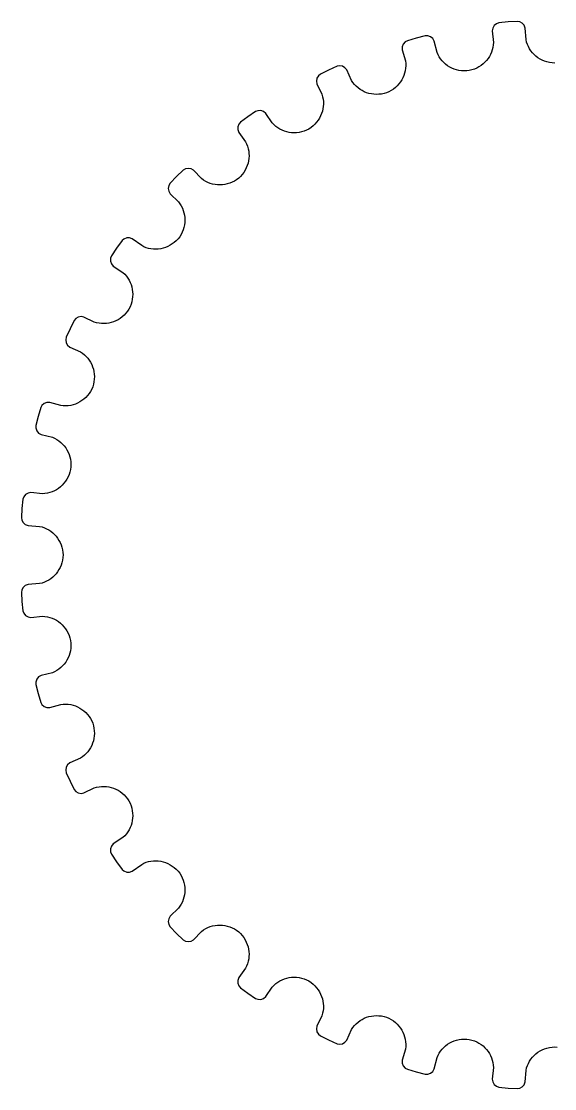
# Model space of a CAD drawing. Header units: metres. Extents: x -28 to 28, y -28 to 28.
# Drawn here: x -28 to 0, y -28 to 28 of the extents above; entities that cross this region are included whole.
import ezdxf

# ---------------------------------------------------------------- set-up
doc = ezdxf.new("R2010")
doc.units = ezdxf.units.M

msp = doc.modelspace()

# ---------------------------------------------------------------- linework, layer by layer
for p, q in [((-1.96375, 28.0012), (-2.44701, 27.9695)), ((-1.83325, 27.979), (-1.96375, 28.0012)), ((-3.25105, 27.6478), (-3.28023, 27.4983)), ((-3.28023, 27.4983), (-3.21646, 26.8948)), ((-3.17223, 27.7761), (-3.25105, 27.6478)), ((-3.05309, 27.8723), (-3.17223, 27.7761)), ((-2.92844, 27.9168), (-3.05309, 27.8723)), ((-2.44701, 27.9695), (-2.92844, 27.9168)), ((-1.69922, 27.9049), (-1.83325, 27.979)), ((-1.59932, 27.7923), (-1.69922, 27.9049)), ((-1.54462, 27.6501), (-1.59932, 27.7923)), ((-1.50264, 27.0448), (-1.54462, 27.6501)), ((-7.84668, 26.9187), (-7.9473, 26.8032)), ((-7.73164, 26.9842), (-7.84668, 26.9187)), ((-7.26669, 27.1197), (-7.73164, 26.9842)), ((-6.79628, 27.2348), (-7.26669, 27.1197)), ((-6.66393, 27.2356), (-6.79628, 27.2348)), ((-6.51904, 27.1859), (-6.66393, 27.2356)), ((-6.40111, 27.0924), (-6.51904, 27.1859)), ((-6.32256, 26.9619), (-6.40111, 27.0924)), ((-6.17609, 26.373), (-6.32256, 26.9619)), ((-3.21646, 26.8948), (-3.22377, 26.7629)), ((-1.4726, 26.9161), (-1.50264, 27.0448)), ((-1.43144, 26.7921), (-1.4726, 26.9161)), ((-8.00266, 26.6632), (-8.00543, 26.5109)), ((-8.00543, 26.5109), (-7.83783, 25.9277)), ((-7.9473, 26.8032), (-8.00266, 26.6632)), ((-6.12415, 26.2514), (-6.17609, 26.373)), ((-3.31429, 26.3856), (-3.36577, 26.2678)), ((-3.27315, 26.5078), (-3.31429, 26.3856)), ((-3.24281, 26.6337), (-3.27315, 26.5078)), ((-3.22377, 26.7629), (-3.24281, 26.6337)), ((-1.37975, 26.6733), (-1.43144, 26.7921)), ((-1.31807, 26.5601), (-1.37975, 26.6733)), ((-1.24693, 26.453), (-1.31807, 26.5601)), ((-1.16693, 26.3524), (-1.24693, 26.453)), ((-1.07857, 26.2589), (-1.16693, 26.3524)), ((-7.83783, 25.9277), (-7.82213, 25.7965)), ((-7.82213, 25.7965), (-7.81845, 25.666)), ((-6.0621, 26.1365), (-6.12415, 26.2514)), ((-5.99055, 26.0285), (-6.0621, 26.1365)), ((-5.91016, 25.9277), (-5.99055, 26.0285)), ((-5.8215, 25.8346), (-5.91016, 25.9277)), ((-5.72525, 25.7495), (-5.8215, 25.8346)), ((-3.76198, 25.7632), (-3.86572, 25.6829)), ((-3.66579, 25.8511), (-3.76198, 25.7632)), ((-3.57759, 25.946), (-3.66579, 25.8511)), ((-3.49789, 26.0475), (-3.57759, 25.946)), ((-3.42712, 26.1549), (-3.49789, 26.0475)), ((-3.36577, 26.2678), (-3.42712, 26.1549)), ((-0.98244, 26.1728), (-1.07857, 26.2589)), ((-0.87909, 26.0946), (-0.98244, 26.1728)), ((-0.76906, 26.0248), (-0.87909, 26.0946)), ((-0.65291, 25.9638), (-0.76906, 26.0248)), ((-0.53119, 25.9121), (-0.65291, 25.9638)), ((-0.40448, 25.8701), (-0.53119, 25.9121)), ((-0.2733, 25.8384), (-0.40448, 25.8701)), ((-0.13823, 25.8172), (-0.2733, 25.8384)), ((0.00017, 25.8072), (-0.13823, 25.8172)), ((-12.2999, 25.2316), (-12.4019, 25.1472)), ((-11.8656, 25.4458), (-12.2999, 25.2316)), ((-11.4223, 25.6409), (-11.8656, 25.4458)), ((-11.2921, 25.6647), (-11.4223, 25.6409)), ((-11.1408, 25.6409), (-11.2921, 25.6647)), ((-11.0084, 25.5692), (-11.1408, 25.6409)), ((-10.9084, 25.4543), (-11.0084, 25.5692)), ((-10.6619, 24.8998), (-10.9084, 25.4543)), ((-7.87601, 25.2843), (-7.91682, 25.1625)), ((-7.84576, 25.4093), (-7.87601, 25.2843)), ((-7.82645, 25.5367), (-7.84576, 25.4093)), ((-7.81845, 25.666), (-7.82645, 25.5367)), ((-5.62198, 25.6727), (-5.72525, 25.7495)), ((-5.51237, 25.6046), (-5.62198, 25.6727)), ((-5.39702, 25.5455), (-5.51237, 25.6046)), ((-5.27652, 25.4959), (-5.39702, 25.5455)), ((-5.15157, 25.456), (-5.27652, 25.4959)), ((-5.02272, 25.4262), (-5.15157, 25.456)), ((-4.89064, 25.4069), (-5.02272, 25.4262)), ((-4.75594, 25.3984), (-4.89064, 25.4069)), ((-4.61925, 25.401), (-4.75594, 25.3984)), ((-4.4812, 25.4152), (-4.61925, 25.401)), ((-4.34676, 25.4491), (-4.4812, 25.4152)), ((-4.21751, 25.4934), (-4.34676, 25.4491)), ((-4.09395, 25.5475), (-4.21751, 25.4934)), ((-3.97653, 25.6109), (-4.09395, 25.5475)), ((-3.86572, 25.6829), (-3.97653, 25.6109)), ((-12.4809, 25.016), (-12.5111, 24.8685)), ((-12.5111, 24.8685), (-12.4874, 24.718)), ((-12.4874, 24.718), (-12.2211, 24.1728)), ((-12.4019, 25.1472), (-12.4809, 25.016)), ((-10.5896, 24.7892), (-10.6619, 24.8998)), ((-10.5086, 24.6868), (-10.5896, 24.7892)), ((-10.4193, 24.5928), (-10.5086, 24.6868)), ((-8.17856, 24.7185), (-8.2668, 24.6215)), ((-8.09909, 24.8218), (-8.17856, 24.7185)), ((-8.02872, 24.9306), (-8.09909, 24.8218)), ((-7.96785, 25.0443), (-8.02872, 24.9306)), ((-7.91682, 25.1625), (-7.96785, 25.0443)), ((-12.2211, 24.1728), (-12.1828, 24.0463)), ((-10.3227, 24.5075), (-10.4193, 24.5928)), ((-10.2192, 24.4312), (-10.3227, 24.5075)), ((-10.1096, 24.3641), (-10.2192, 24.4312)), ((-9.99458, 24.3064), (-10.1096, 24.3641)), ((-9.87482, 24.2584), (-9.99458, 24.3064)), ((-9.75096, 24.2202), (-9.87482, 24.2584)), ((-9.62367, 24.1923), (-9.75096, 24.2202)), ((-9.49368, 24.1747), (-9.62367, 24.1923)), ((-9.36162, 24.1677), (-9.49368, 24.1747)), ((-9.2282, 24.1716), (-9.36162, 24.1677)), ((-9.09407, 24.1866), (-9.2282, 24.1716)), ((-8.9599, 24.213), (-9.09407, 24.1866)), ((-8.82642, 24.2509), (-8.9599, 24.213)), ((-8.69991, 24.3077), (-8.82642, 24.2509)), ((-8.58032, 24.3737), (-8.69991, 24.3077)), ((-8.46802, 24.4485), (-8.58032, 24.3737)), ((-8.3634, 24.5312), (-8.46802, 24.4485)), ((-8.2668, 24.6215), (-8.3634, 24.5312)), ((-12.1828, 24.0463), (-12.1565, 23.9184)), ((-12.1469, 23.5325), (-12.166, 23.4055)), ((-12.1565, 23.9184), (-12.142, 23.7897)), ((-12.1388, 23.6608), (-12.1469, 23.5325)), ((-12.142, 23.7897), (-12.1388, 23.6608)), ((-16.1039, 22.9988), (-16.4945, 22.7124)), ((-15.7013, 23.2679), (-16.1039, 22.9988)), ((-15.5772, 23.3139), (-15.7013, 23.2679)), ((-15.424, 23.3168), (-15.5772, 23.3139)), ((-15.2812, 23.2692), (-15.424, 23.3168)), ((-15.1628, 23.1734), (-15.2812, 23.2692)), ((-14.8237, 22.6702), (-15.1628, 23.1734)), ((-12.2863, 23.0383), (-12.3466, 22.9228)), ((-12.2359, 23.1577), (-12.2863, 23.0383)), ((-12.1957, 23.2803), (-12.2359, 23.1577)), ((-12.166, 23.4055), (-12.1957, 23.2803)), ((-16.6353, 22.4687), (-16.6394, 22.3182)), ((-16.5802, 22.6116), (-16.6353, 22.4687)), ((-16.4945, 22.7124), (-16.5802, 22.6116)), ((-14.7333, 22.5737), (-14.8237, 22.6702)), ((-14.6357, 22.4869), (-14.7333, 22.5737)), ((-14.5315, 22.4099), (-14.6357, 22.4869)), ((-14.4215, 22.3427), (-14.5315, 22.4099)), ((-12.7887, 22.4277), (-12.9035, 22.3498)), ((-12.6824, 22.5135), (-12.7887, 22.4277)), ((-12.5848, 22.6066), (-12.6824, 22.5135)), ((-12.4961, 22.7063), (-12.5848, 22.6066)), ((-12.4167, 22.8119), (-12.4961, 22.7063)), ((-12.3466, 22.9228), (-12.4167, 22.8119)), ((-16.6394, 22.3182), (-16.5899, 22.1741)), ((-16.5899, 22.1741), (-16.233, 21.6834)), ((-14.3064, 22.2855), (-14.4215, 22.3427)), ((-14.1868, 22.2384), (-14.3064, 22.2855)), ((-14.0635, 22.2016), (-14.1868, 22.2384)), ((-13.9372, 22.1751), (-14.0635, 22.2016)), ((-13.8086, 22.1591), (-13.9372, 22.1751)), ((-13.6784, 22.1536), (-13.8086, 22.1591)), ((-13.5473, 22.1589), (-13.6784, 22.1536)), ((-13.4161, 22.1749), (-13.5473, 22.1589)), ((-13.2854, 22.202), (-13.4161, 22.1749)), ((-13.1559, 22.24), (-13.2854, 22.202)), ((-13.0283, 22.2893), (-13.1559, 22.24)), ((-12.9035, 22.3498), (-13.0283, 22.2893)), ((-16.233, 21.6834), (-16.1733, 21.5655)), ((-16.1733, 21.5655), (-16.1252, 21.4441)), ((-16.1252, 21.4441), (-16.0885, 21.3198)), ((-16.0885, 21.3198), (-16.0631, 21.1935)), ((-16.053, 20.8088), (-16.0713, 20.6811)), ((-16.0631, 21.1935), (-16.0488, 21.0657)), ((-16.0455, 20.9373), (-16.053, 20.8088)), ((-16.0488, 21.0657), (-16.0455, 20.9373)), ((-19.5032, 20.1879), (-19.853, 19.853)), ((-19.3889, 20.2548), (-19.5032, 20.1879)), ((-19.2386, 20.2842), (-19.3889, 20.2548)), ((-19.0897, 20.2621), (-19.2386, 20.2842)), ((-18.9564, 20.1884), (-19.0897, 20.2621)), ((-18.5351, 19.7516), (-18.9564, 20.1884)), ((-16.2492, 20.1914), (-16.3192, 20.0778)), ((-16.1893, 20.3092), (-16.2492, 20.1914)), ((-16.1396, 20.4306), (-16.1893, 20.3092)), ((-16.1002, 20.5548), (-16.1396, 20.4306)), ((-16.0713, 20.6811), (-16.1002, 20.5548)), ((-19.853, 19.853), (-20.1879, 19.5032)), ((-18.4294, 19.6723), (-18.5351, 19.7516)), ((-18.3182, 19.6038), (-18.4294, 19.6723)), ((-18.2022, 19.546), (-18.3182, 19.6038)), ((-16.8179, 19.6176), (-16.9389, 19.5577)), ((-16.7009, 19.6883), (-16.8179, 19.6176)), ((-16.5884, 19.7696), (-16.7009, 19.6883)), ((-16.489, 19.8662), (-16.5884, 19.7696)), ((-16.3992, 19.9692), (-16.489, 19.8662)), ((-16.3192, 20.0778), (-16.3992, 19.9692)), ((-20.2548, 19.3889), (-20.2842, 19.2386)), ((-20.2842, 19.2386), (-20.2621, 19.0897)), ((-20.2621, 19.0897), (-20.1884, 18.9564)), ((-20.1879, 19.5032), (-20.2548, 19.3889)), ((-18.0822, 19.499), (-18.2022, 19.546)), ((-17.9589, 19.4627), (-18.0822, 19.499)), ((-17.8329, 19.4371), (-17.9589, 19.4627)), ((-17.7051, 19.4222), (-17.8329, 19.4371)), ((-17.5762, 19.418), (-17.7051, 19.4222)), ((-17.4467, 19.4246), (-17.5762, 19.418)), ((-17.3176, 19.4418), (-17.4467, 19.4246)), ((-17.1894, 19.4697), (-17.3176, 19.4418)), ((-17.0629, 19.5084), (-17.1894, 19.4697)), ((-16.9389, 19.5577), (-17.0629, 19.5084)), ((-20.1884, 18.9564), (-19.7516, 18.5351)), ((-19.7516, 18.5351), (-19.6724, 18.4294)), ((-19.6724, 18.4294), (-19.604, 18.3182)), ((-19.604, 18.3182), (-19.5462, 18.2022)), ((-19.5462, 18.2022), (-19.4993, 18.0822)), ((-19.4993, 18.0822), (-19.463, 17.9588)), ((-19.463, 17.9588), (-19.4374, 17.8329)), ((-19.4249, 17.4467), (-19.4421, 17.3176)), ((-19.4374, 17.8329), (-19.4225, 17.7051)), ((-19.4184, 17.5761), (-19.4249, 17.4467)), ((-19.4225, 17.7051), (-19.4184, 17.5761)), ((-19.6176, 16.8181), (-19.6882, 16.7011)), ((-19.5578, 16.939), (-19.6176, 16.8181)), ((-19.5085, 17.063), (-19.5578, 16.939)), ((-19.47, 17.1894), (-19.5085, 17.063)), ((-19.4421, 17.3176), (-19.47, 17.1894)), ((-22.7124, 16.4945), (-22.9988, 16.1039)), ((-22.6116, 16.5802), (-22.7124, 16.4945)), ((-22.4687, 16.6353), (-22.6116, 16.5802)), ((-22.3182, 16.6394), (-22.4687, 16.6353)), ((-22.1741, 16.5899), (-22.3182, 16.6394)), ((-21.6834, 16.233), (-22.1741, 16.5899)), ((-20.1913, 16.249), (-20.3091, 16.189)), ((-20.0777, 16.3191), (-20.1913, 16.249)), ((-19.969, 16.3992), (-20.0777, 16.3191)), ((-19.866, 16.4891), (-19.969, 16.3992)), ((-19.7694, 16.5887), (-19.866, 16.4891)), ((-19.6882, 16.7011), (-19.7694, 16.5887)), ((-23.2679, 15.7013), (-23.3139, 15.5772)), ((-22.9988, 16.1039), (-23.2679, 15.7013)), ((-21.5655, 16.1732), (-21.6834, 16.233)), ((-21.4441, 16.1251), (-21.5655, 16.1732)), ((-21.3198, 16.0883), (-21.4441, 16.1251)), ((-21.1935, 16.0628), (-21.3198, 16.0883)), ((-21.0657, 16.0484), (-21.1935, 16.0628)), ((-20.9372, 16.0451), (-21.0657, 16.0484)), ((-20.8088, 16.0527), (-20.9372, 16.0451)), ((-20.681, 16.071), (-20.8088, 16.0527)), ((-20.5547, 16.0999), (-20.681, 16.071)), ((-20.4305, 16.1393), (-20.5547, 16.0999)), ((-20.3091, 16.189), (-20.4305, 16.1393)), ((-23.3139, 15.5772), (-23.3168, 15.424)), ((-23.3168, 15.424), (-23.2692, 15.2812)), ((-23.2692, 15.2812), (-23.1734, 15.1628)), ((-23.1734, 15.1628), (-22.6702, 14.8237)), ((-22.6702, 14.8237), (-22.5738, 14.7333)), ((-22.5738, 14.7333), (-22.4871, 14.6357)), ((-22.4871, 14.6357), (-22.4101, 14.5315)), ((-22.4101, 14.5315), (-22.343, 14.4215)), ((-22.343, 14.4215), (-22.2858, 14.3063)), ((-22.2858, 14.3063), (-22.2388, 14.1867)), ((-22.2388, 14.1867), (-22.2019, 14.0634)), ((-22.2019, 14.0634), (-22.1754, 13.9371)), ((-22.1754, 13.9371), (-22.1594, 13.8086)), ((-22.1591, 13.5473), (-22.1751, 13.4161)), ((-22.1594, 13.8086), (-22.1539, 13.6784)), ((-22.1539, 13.6784), (-22.1591, 13.5473)), ((-22.3496, 12.9038), (-22.4275, 12.7889)), ((-22.2892, 13.0286), (-22.3496, 12.9038)), ((-22.2401, 13.156), (-22.2892, 13.0286)), ((-22.2021, 13.2855), (-22.2401, 13.156)), ((-22.1751, 13.4161), (-22.2021, 13.2855)), ((-25.1472, 12.4019), (-25.2316, 12.2999)), ((-25.016, 12.4809), (-25.1472, 12.4019)), ((-24.8685, 12.5111), (-25.016, 12.4809)), ((-24.718, 12.4874), (-24.8685, 12.5111)), ((-24.1728, 12.2211), (-24.718, 12.4874)), ((-22.9227, 12.3464), (-23.0381, 12.286)), ((-22.8118, 12.4165), (-22.9227, 12.3464)), ((-22.7061, 12.496), (-22.8118, 12.4165)), ((-22.6064, 12.5848), (-22.7061, 12.496)), ((-22.5133, 12.6825), (-22.6064, 12.5848)), ((-22.4275, 12.7889), (-22.5133, 12.6825)), ((-25.4458, 11.8656), (-25.6409, 11.4223)), ((-25.2316, 12.2999), (-25.4458, 11.8656)), ((-24.0463, 12.1827), (-24.1728, 12.2211)), ((-23.9184, 12.1564), (-24.0463, 12.1827)), ((-23.7896, 12.1417), (-23.9184, 12.1564)), ((-23.6608, 12.1385), (-23.7896, 12.1417)), ((-23.5324, 12.1466), (-23.6608, 12.1385)), ((-23.4053, 12.1656), (-23.5324, 12.1466)), ((-23.2802, 12.1954), (-23.4053, 12.1656)), ((-23.1575, 12.2356), (-23.2802, 12.1954)), ((-23.0381, 12.286), (-23.1575, 12.2356)), ((-25.6409, 11.4223), (-25.6647, 11.2921)), ((-25.6647, 11.2921), (-25.6409, 11.1408)), ((-25.6409, 11.1408), (-25.5692, 11.0084)), ((-25.5692, 11.0084), (-25.4543, 10.9084)), ((-25.4543, 10.9084), (-24.8998, 10.6619)), ((-24.8998, 10.6619), (-24.7893, 10.5896)), ((-24.7893, 10.5896), (-24.6869, 10.5085)), ((-24.6869, 10.5085), (-24.593, 10.4193)), ((-24.593, 10.4193), (-24.5078, 10.3225)), ((-24.5078, 10.3225), (-24.4315, 10.2191)), ((-24.4315, 10.2191), (-24.3644, 10.1095)), ((-24.3644, 10.1095), (-24.3067, 9.99445)), ((-24.3067, 9.99445), (-24.2587, 9.87469)), ((-24.2587, 9.87469), (-24.2206, 9.75085)), ((-24.2206, 9.75085), (-24.1926, 9.62361)), ((-24.1926, 9.62361), (-24.1749, 9.49364)), ((-24.1867, 9.09422), (-24.213, 8.96016)), ((-24.1718, 9.22829), (-24.1867, 9.09422)), ((-24.1749, 9.49364), (-24.1679, 9.36165)), ((-24.1679, 9.36165), (-24.1718, 9.22829)), ((-24.4483, 8.468), (-24.5311, 8.36328)), ((-24.3736, 8.5804), (-24.4483, 8.468)), ((-24.3076, 8.70012), (-24.3736, 8.5804)), ((-24.2508, 8.82675), (-24.3076, 8.70012)), ((-24.213, 8.96016), (-24.2508, 8.82675)), ((-26.9187, 7.84668), (-26.9842, 7.73164)), ((-26.8032, 7.9473), (-26.9187, 7.84668)), ((-26.6632, 8.00266), (-26.8032, 7.9473)), ((-26.5109, 8.00543), (-26.6632, 8.00266)), ((-25.9277, 7.83783), (-26.5109, 8.00543)), ((-25.4091, 7.84549), (-25.5366, 7.82625)), ((-25.2842, 7.87572), (-25.4091, 7.84549)), ((-25.1623, 7.9165), (-25.2842, 7.87572)), ((-25.0442, 7.96754), (-25.1623, 7.9165)), ((-24.9304, 8.02843), (-25.0442, 7.96754)), ((-24.8216, 8.0988), (-24.9304, 8.02843)), ((-24.7183, 8.17831), (-24.8216, 8.0988)), ((-24.6213, 8.2666), (-24.7183, 8.17831)), ((-24.5311, 8.36328), (-24.6213, 8.2666)), ((-26.9842, 7.73164), (-27.1197, 7.26669)), ((-25.7965, 7.82204), (-25.9277, 7.83783)), ((-25.6659, 7.8183), (-25.7965, 7.82204)), ((-25.5366, 7.82625), (-25.6659, 7.8183)), ((-27.2348, 6.79628), (-27.2356, 6.66393)), ((-27.1197, 7.26669), (-27.2348, 6.79628)), ((-27.2356, 6.66393), (-27.1859, 6.51904)), ((-27.1859, 6.51904), (-27.0924, 6.40111)), ((-27.0924, 6.40111), (-26.9619, 6.32256)), ((-26.9619, 6.32256), (-26.373, 6.17609)), ((-26.373, 6.17609), (-26.2515, 6.1241)), ((-26.2515, 6.1241), (-26.1366, 6.06201)), ((-26.1366, 6.06201), (-26.0287, 5.99043)), ((-26.0287, 5.99043), (-25.9279, 5.90999)), ((-25.9279, 5.90999), (-25.8349, 5.82132)), ((-25.8349, 5.82132), (-25.7498, 5.72505)), ((-25.7498, 5.72505), (-25.673, 5.6218)), ((-25.673, 5.6218), (-25.6049, 5.51219)), ((-25.6049, 5.51219), (-25.5458, 5.39685)), ((-25.5458, 5.39685), (-25.4961, 5.27641)), ((-25.4961, 5.27641), (-25.4562, 5.15147)), ((-25.4562, 5.15147), (-25.4264, 5.02271)), ((-25.4151, 4.48155), (-25.449, 4.34698)), ((-25.4264, 5.02271), (-25.407, 4.8907)), ((-25.401, 4.61949), (-25.4151, 4.48155)), ((-25.407, 4.8907), (-25.3984, 4.75609)), ((-25.3984, 4.75609), (-25.401, 4.61949)), ((-25.6107, 3.97644), (-25.6827, 3.86555)), ((-25.5473, 4.09395), (-25.6107, 3.97644)), ((-25.4933, 4.21762), (-25.5473, 4.09395)), ((-25.449, 4.34698), (-25.4933, 4.21762)), ((-26.2677, 3.36551), (-26.3855, 3.31406)), ((-26.1547, 3.42685), (-26.2677, 3.36551)), ((-26.0473, 3.49762), (-26.1547, 3.42685)), ((-25.9458, 3.57733), (-26.0473, 3.49762)), ((-25.8508, 3.66554), (-25.9458, 3.57733)), ((-25.763, 3.76178), (-25.8508, 3.66554)), ((-25.6827, 3.86555), (-25.763, 3.76178)), ((-27.9168, 2.92844), (-27.9695, 2.44701)), ((-27.8723, 3.05309), (-27.9168, 2.92844)), ((-27.7761, 3.17223), (-27.8723, 3.05309)), ((-27.6478, 3.25105), (-27.7761, 3.17223)), ((-27.4983, 3.28023), (-27.6478, 3.25105)), ((-26.8948, 3.21646), (-27.4983, 3.28023)), ((-26.7629, 3.22369), (-26.8948, 3.21646)), ((-26.6336, 3.24268), (-26.7629, 3.22369)), ((-26.5077, 3.27296), (-26.6336, 3.24268)), ((-26.3855, 3.31406), (-26.5077, 3.27296)), ((-27.9695, 2.44701), (-28.0012, 1.96375)), ((-28.0012, 1.96375), (-27.979, 1.83325)), ((-27.979, 1.83325), (-27.9049, 1.69922)), ((-27.9049, 1.69922), (-27.7923, 1.59932)), ((-27.7923, 1.59932), (-27.6501, 1.54462)), ((-27.6501, 1.54462), (-27.0448, 1.50264)), ((-27.0448, 1.50264), (-26.9161, 1.47253)), ((-26.9161, 1.47253), (-26.7922, 1.43134)), ((-26.7922, 1.43134), (-26.6734, 1.37959)), ((-26.6734, 1.37959), (-26.5603, 1.31787)), ((-26.5603, 1.31787), (-26.4532, 1.2467)), ((-26.4532, 1.2467), (-26.3527, 1.16669)), ((-26.3527, 1.16669), (-26.2592, 1.07832)), ((-26.2592, 1.07832), (-26.1731, 0.98221)), ((-26.1731, 0.98221), (-26.0949, 0.87888)), ((-26.0949, 0.87888), (-26.025, 0.76889)), ((-26.025, 0.76889), (-25.964, 0.65279)), ((-25.964, 0.65279), (-25.9123, 0.53114)), ((-25.9123, 0.53114), (-25.8703, 0.40451)), ((-25.8703, 0.40451), (-25.8385, 0.27344)), ((-25.8385, 0.27344), (-25.8173, 0.13846)), ((-25.8173, 0.13846), (-25.8072, 0.00017)), ((-25.8072, 0.00017), (-25.8172, -0.13823)), ((-25.9121, -0.53119), (-25.9638, -0.65291)), ((-25.8701, -0.40448), (-25.9121, -0.53119)), ((-25.8384, -0.2733), (-25.8701, -0.40448)), ((-25.8172, -0.13823), (-25.8384, -0.2733)), ((-26.2589, -1.07857), (-26.3524, -1.16693)), ((-26.1728, -0.98244), (-26.2589, -1.07857)), ((-26.0946, -0.87909), (-26.1728, -0.98244)), ((-26.0248, -0.76906), (-26.0946, -0.87909)), ((-25.9638, -0.65291), (-26.0248, -0.76906)), ((-27.7923, -1.59932), (-27.9049, -1.69922)), ((-27.6501, -1.54462), (-27.7923, -1.59932)), ((-27.0448, -1.50264), (-27.6501, -1.54462)), ((-26.9161, -1.4726), (-27.0448, -1.50264)), ((-26.7921, -1.43144), (-26.9161, -1.4726)), ((-26.6733, -1.37975), (-26.7921, -1.43144)), ((-26.5601, -1.31807), (-26.6733, -1.37975)), ((-26.453, -1.24693), (-26.5601, -1.31807)), ((-26.3524, -1.16693), (-26.453, -1.24693)), ((-27.979, -1.83325), (-28.0012, -1.96375)), ((-28.0012, -1.96375), (-27.9695, -2.44701)), ((-27.9049, -1.69922), (-27.979, -1.83325)), ((-27.9695, -2.44701), (-27.9168, -2.92844)), ((-27.9168, -2.92844), (-27.8723, -3.05309)), ((-27.8723, -3.05309), (-27.7761, -3.17223)), ((-27.7761, -3.17223), (-27.6478, -3.25105)), ((-27.6478, -3.25105), (-27.4983, -3.28023)), ((-27.4983, -3.28023), (-26.8948, -3.21646)), ((-26.8948, -3.21646), (-26.7629, -3.22377)), ((-26.7629, -3.22377), (-26.6337, -3.24281)), ((-26.6337, -3.24281), (-26.5078, -3.27315)), ((-26.5078, -3.27315), (-26.3856, -3.31429)), ((-26.3856, -3.31429), (-26.2678, -3.36577)), ((-26.2678, -3.36577), (-26.1549, -3.42712)), ((-26.1549, -3.42712), (-26.0475, -3.49789)), ((-26.0475, -3.49789), (-25.946, -3.57759)), ((-25.946, -3.57759), (-25.8511, -3.66579)), ((-25.8511, -3.66579), (-25.7632, -3.76198)), ((-25.7632, -3.76198), (-25.6829, -3.86572)), ((-25.6829, -3.86572), (-25.6109, -3.97653)), ((-25.6109, -3.97653), (-25.5475, -4.09395)), ((-25.5475, -4.09395), (-25.4934, -4.21751)), ((-25.4934, -4.21751), (-25.4491, -4.34676)), ((-25.4491, -4.34676), (-25.4152, -4.4812)), ((-25.4262, -5.02272), (-25.456, -5.15157)), ((-25.4069, -4.89064), (-25.4262, -5.02272)), ((-25.4152, -4.4812), (-25.401, -4.61925)), ((-25.3984, -4.75594), (-25.4069, -4.89064)), ((-25.401, -4.61925), (-25.3984, -4.75594)), ((-25.6046, -5.51237), (-25.6727, -5.62198)), ((-25.5455, -5.39702), (-25.6046, -5.51237)), ((-25.4959, -5.27652), (-25.5455, -5.39702)), ((-25.456, -5.15157), (-25.4959, -5.27652)), ((-26.2514, -6.12415), (-26.373, -6.17609)), ((-26.1365, -6.0621), (-26.2514, -6.12415)), ((-26.0285, -5.99055), (-26.1365, -6.0621)), ((-25.9277, -5.91016), (-26.0285, -5.99055)), ((-25.8346, -5.8215), (-25.9277, -5.91016)), ((-25.7495, -5.72525), (-25.8346, -5.8215)), ((-25.6727, -5.62198), (-25.7495, -5.72525)), ((-27.1859, -6.51904), (-27.2356, -6.66393)), ((-27.2356, -6.66393), (-27.2348, -6.79628)), ((-27.0924, -6.40111), (-27.1859, -6.51904)), ((-26.9619, -6.32256), (-27.0924, -6.40111)), ((-26.373, -6.17609), (-26.9619, -6.32256)), ((-27.2348, -6.79628), (-27.1197, -7.26669)), ((-27.1197, -7.26669), (-26.9842, -7.73164)), ((-26.9842, -7.73164), (-26.9187, -7.84668)), ((-26.5109, -8.00543), (-25.9277, -7.83783)), ((-25.9277, -7.83783), (-25.7965, -7.82213)), ((-25.7965, -7.82213), (-25.666, -7.81845)), ((-25.666, -7.81845), (-25.5367, -7.82645)), ((-25.5367, -7.82645), (-25.4093, -7.84576)), ((-26.9187, -7.84668), (-26.8032, -7.9473)), ((-26.8032, -7.9473), (-26.6632, -8.00266)), ((-26.6632, -8.00266), (-26.5109, -8.00543)), ((-25.4093, -7.84576), (-25.2843, -7.87601)), ((-25.2843, -7.87601), (-25.1625, -7.91682)), ((-25.1625, -7.91682), (-25.0443, -7.96785)), ((-25.0443, -7.96785), (-24.9306, -8.02872)), ((-24.9306, -8.02872), (-24.8218, -8.09909)), ((-24.8218, -8.09909), (-24.7185, -8.17856)), ((-24.7185, -8.17856), (-24.6215, -8.2668)), ((-24.6215, -8.2668), (-24.5312, -8.3634)), ((-24.5312, -8.3634), (-24.4485, -8.46802)), ((-24.4485, -8.46802), (-24.3737, -8.58032)), ((-24.3737, -8.58032), (-24.3077, -8.69991)), ((-24.3077, -8.69991), (-24.2509, -8.82642)), ((-24.2509, -8.82642), (-24.213, -8.9599)), ((-24.213, -8.9599), (-24.1866, -9.09407)), ((-24.1747, -9.49368), (-24.1923, -9.62367)), ((-24.1866, -9.09407), (-24.1716, -9.2282)), ((-24.1677, -9.36162), (-24.1747, -9.49368)), ((-24.1716, -9.2282), (-24.1677, -9.36162)), ((-24.3064, -9.99458), (-24.3641, -10.1096)), ((-24.2584, -9.87482), (-24.3064, -9.99458)), ((-24.2202, -9.75096), (-24.2584, -9.87482)), ((-24.1923, -9.62367), (-24.2202, -9.75096)), ((-24.7892, -10.5896), (-24.8998, -10.6619)), ((-24.6868, -10.5086), (-24.7892, -10.5896)), ((-24.5928, -10.4193), (-24.6868, -10.5086)), ((-24.5075, -10.3227), (-24.5928, -10.4193)), ((-24.4312, -10.2192), (-24.5075, -10.3227)), ((-24.3641, -10.1096), (-24.4312, -10.2192)), ((-25.6409, -11.1408), (-25.6647, -11.2921)), ((-25.5692, -11.0084), (-25.6409, -11.1408)), ((-25.4543, -10.9084), (-25.5692, -11.0084)), ((-24.8998, -10.6619), (-25.4543, -10.9084)), ((-25.6647, -11.2921), (-25.6409, -11.4223)), ((-25.6409, -11.4223), (-25.4458, -11.8656)), ((-25.4458, -11.8656), (-25.2316, -12.2999)), ((-25.2316, -12.2999), (-25.1472, -12.4019)), ((-24.718, -12.4874), (-24.1728, -12.2211)), ((-24.1728, -12.2211), (-24.0463, -12.1828)), ((-24.0463, -12.1828), (-23.9184, -12.1565)), ((-23.9184, -12.1565), (-23.7897, -12.142)), ((-23.7897, -12.142), (-23.6608, -12.1388)), ((-23.6608, -12.1388), (-23.5325, -12.1469)), ((-23.5325, -12.1469), (-23.4055, -12.166)), ((-23.4055, -12.166), (-23.2803, -12.1957)), ((-23.2803, -12.1957), (-23.1577, -12.2359)), ((-23.1577, -12.2359), (-23.0383, -12.2863)), ((-23.0383, -12.2863), (-22.9228, -12.3466)), ((-25.1472, -12.4019), (-25.016, -12.4809)), ((-25.016, -12.4809), (-24.8685, -12.5111)), ((-24.8685, -12.5111), (-24.718, -12.4874)), ((-22.9228, -12.3466), (-22.8119, -12.4167)), ((-22.8119, -12.4167), (-22.7063, -12.4961)), ((-22.7063, -12.4961), (-22.6066, -12.5848)), ((-22.6066, -12.5848), (-22.5135, -12.6824)), ((-22.5135, -12.6824), (-22.4277, -12.7887)), ((-22.4277, -12.7887), (-22.3498, -12.9035)), ((-22.3498, -12.9035), (-22.2893, -13.0283)), ((-22.2893, -13.0283), (-22.24, -13.1559)), ((-22.24, -13.1559), (-22.202, -13.2854)), ((-22.202, -13.2854), (-22.1749, -13.4161)), ((-22.1749, -13.4161), (-22.1589, -13.5473)), ((-22.1751, -13.9372), (-22.2016, -14.0635)), ((-22.1591, -13.8086), (-22.1751, -13.9372)), ((-22.1536, -13.6784), (-22.1591, -13.8086)), ((-22.1589, -13.5473), (-22.1536, -13.6784)), ((-22.4099, -14.5315), (-22.4869, -14.6357)), ((-22.3427, -14.4215), (-22.4099, -14.5315)), ((-22.2855, -14.3064), (-22.3427, -14.4215)), ((-22.2384, -14.1868), (-22.2855, -14.3064)), ((-22.2016, -14.0635), (-22.2384, -14.1868)), ((-22.6702, -14.8237), (-23.1734, -15.1628)), ((-22.5737, -14.7333), (-22.6702, -14.8237)), ((-22.4869, -14.6357), (-22.5737, -14.7333)), ((-23.2692, -15.2812), (-23.3168, -15.424)), ((-23.3168, -15.424), (-23.3139, -15.5772)), ((-23.3139, -15.5772), (-23.2679, -15.7013)), ((-23.1734, -15.1628), (-23.2692, -15.2812)), ((-23.2679, -15.7013), (-22.9988, -16.1039)), ((-22.9988, -16.1039), (-22.7124, -16.4945)), ((-22.1741, -16.5899), (-21.6834, -16.233)), ((-21.6834, -16.233), (-21.5655, -16.1733)), ((-21.5655, -16.1733), (-21.4441, -16.1252)), ((-21.4441, -16.1252), (-21.3198, -16.0885)), ((-21.3198, -16.0885), (-21.1935, -16.0631)), ((-21.1935, -16.0631), (-21.0657, -16.0488)), ((-21.0657, -16.0488), (-20.9373, -16.0455)), ((-20.9373, -16.0455), (-20.8088, -16.053)), ((-20.8088, -16.053), (-20.6811, -16.0713)), ((-20.6811, -16.0713), (-20.5548, -16.1002)), ((-20.5548, -16.1002), (-20.4306, -16.1396)), ((-20.4306, -16.1396), (-20.3092, -16.1893)), ((-20.3092, -16.1893), (-20.1914, -16.2492)), ((-22.7124, -16.4945), (-22.6116, -16.5802)), ((-22.6116, -16.5802), (-22.4687, -16.6353)), ((-22.4687, -16.6353), (-22.3182, -16.6394)), ((-22.3182, -16.6394), (-22.1741, -16.5899)), ((-20.1914, -16.2492), (-20.0778, -16.3192)), ((-20.0778, -16.3192), (-19.9692, -16.3992)), ((-19.9692, -16.3992), (-19.8662, -16.489)), ((-19.8662, -16.489), (-19.7696, -16.5884)), ((-19.7696, -16.5884), (-19.6883, -16.7009)), ((-19.6883, -16.7009), (-19.6176, -16.8179)), ((-19.6176, -16.8179), (-19.5577, -16.9389)), ((-19.5577, -16.9389), (-19.5084, -17.0629)), ((-19.5084, -17.0629), (-19.4697, -17.1894)), ((-19.4697, -17.1894), (-19.4418, -17.3176)), ((-19.4418, -17.3176), (-19.4246, -17.4467)), ((-19.4371, -17.8329), (-19.4627, -17.9589)), ((-19.4222, -17.7051), (-19.4371, -17.8329)), ((-19.4246, -17.4467), (-19.418, -17.5762)), ((-19.418, -17.5762), (-19.4222, -17.7051)), ((-19.6723, -18.4294), (-19.7516, -18.5351)), ((-19.6038, -18.3182), (-19.6723, -18.4294)), ((-19.546, -18.2022), (-19.6038, -18.3182)), ((-19.499, -18.0822), (-19.546, -18.2022)), ((-19.4627, -17.9589), (-19.499, -18.0822)), ((-20.1884, -18.9564), (-20.2621, -19.0897)), ((-19.7516, -18.5351), (-20.1884, -18.9564)), ((-20.2621, -19.0897), (-20.2842, -19.2386)), ((-20.2842, -19.2386), (-20.2548, -19.3889)), ((-20.2548, -19.3889), (-20.1879, -19.5032)), ((-20.1879, -19.5032), (-19.853, -19.853)), ((-18.3182, -19.604), (-18.2022, -19.5462)), ((-18.2022, -19.5462), (-18.0822, -19.4993)), ((-18.0822, -19.4993), (-17.9588, -19.463)), ((-17.9588, -19.463), (-17.8329, -19.4374)), ((-17.8329, -19.4374), (-17.7051, -19.4225)), ((-17.7051, -19.4225), (-17.5761, -19.4184)), ((-17.5761, -19.4184), (-17.4467, -19.4249)), ((-17.4467, -19.4249), (-17.3176, -19.4421)), ((-17.3176, -19.4421), (-17.1894, -19.47)), ((-17.1894, -19.47), (-17.063, -19.5085)), ((-17.063, -19.5085), (-16.939, -19.5578)), ((-16.939, -19.5578), (-16.8181, -19.6176)), ((-19.853, -19.853), (-19.5032, -20.1879)), ((-18.9564, -20.1884), (-18.5351, -19.7516)), ((-18.5351, -19.7516), (-18.4294, -19.6724)), ((-18.4294, -19.6724), (-18.3182, -19.604)), ((-16.8181, -19.6176), (-16.7011, -19.6882)), ((-16.7011, -19.6882), (-16.5887, -19.7694)), ((-16.5887, -19.7694), (-16.4891, -19.866)), ((-16.4891, -19.866), (-16.3992, -19.969)), ((-16.3992, -19.969), (-16.3191, -20.0777)), ((-16.3191, -20.0777), (-16.249, -20.1913)), ((-19.5032, -20.1879), (-19.3889, -20.2548)), ((-19.3889, -20.2548), (-19.2386, -20.2842)), ((-19.2386, -20.2842), (-19.0897, -20.2621)), ((-19.0897, -20.2621), (-18.9564, -20.1884)), ((-16.249, -20.1913), (-16.189, -20.3091)), ((-16.189, -20.3091), (-16.1393, -20.4305)), ((-16.1393, -20.4305), (-16.0999, -20.5547)), ((-16.0999, -20.5547), (-16.071, -20.681)), ((-16.071, -20.681), (-16.0527, -20.8088)), ((-16.0628, -21.1935), (-16.0883, -21.3198)), ((-16.0484, -21.0657), (-16.0628, -21.1935)), ((-16.0527, -20.8088), (-16.0451, -20.9372)), ((-16.0451, -20.9372), (-16.0484, -21.0657)), ((-16.233, -21.6834), (-16.5899, -22.1741)), ((-16.1732, -21.5655), (-16.233, -21.6834)), ((-16.1251, -21.4441), (-16.1732, -21.5655)), ((-16.0883, -21.3198), (-16.1251, -21.4441)), ((-16.5899, -22.1741), (-16.6394, -22.3182)), ((-16.6394, -22.3182), (-16.6353, -22.4687)), ((-14.5315, -22.4101), (-14.4215, -22.343)), ((-14.4215, -22.343), (-14.3063, -22.2858)), ((-14.3063, -22.2858), (-14.1867, -22.2388)), ((-14.1867, -22.2388), (-14.0634, -22.2019)), ((-14.0634, -22.2019), (-13.9371, -22.1754)), ((-13.9371, -22.1754), (-13.8086, -22.1594)), ((-13.8086, -22.1594), (-13.6784, -22.1539)), ((-13.6784, -22.1539), (-13.5473, -22.1591)), ((-13.5473, -22.1591), (-13.4161, -22.1751)), ((-13.4161, -22.1751), (-13.2855, -22.2021)), ((-13.2855, -22.2021), (-13.156, -22.2401)), ((-13.156, -22.2401), (-13.0286, -22.2892)), ((-13.0286, -22.2892), (-12.9038, -22.3496)), ((-12.9038, -22.3496), (-12.7889, -22.4275)), ((-16.6353, -22.4687), (-16.5802, -22.6116)), ((-16.5802, -22.6116), (-16.4945, -22.7124)), ((-16.4945, -22.7124), (-16.1039, -22.9988)), ((-15.1628, -23.1734), (-14.8237, -22.6702)), ((-14.8237, -22.6702), (-14.7333, -22.5738)), ((-14.7333, -22.5738), (-14.6357, -22.4871)), ((-14.6357, -22.4871), (-14.5315, -22.4101)), ((-12.7889, -22.4275), (-12.6825, -22.5133)), ((-12.6825, -22.5133), (-12.5848, -22.6064)), ((-12.5848, -22.6064), (-12.496, -22.7061)), ((-12.496, -22.7061), (-12.4165, -22.8118)), ((-12.4165, -22.8118), (-12.3464, -22.9227)), ((-12.3464, -22.9227), (-12.286, -23.0381)), ((-16.1039, -22.9988), (-15.7013, -23.2679)), ((-15.7013, -23.2679), (-15.5772, -23.3139)), ((-15.5772, -23.3139), (-15.424, -23.3168)), ((-15.424, -23.3168), (-15.2812, -23.2692)), ((-15.2812, -23.2692), (-15.1628, -23.1734)), ((-12.286, -23.0381), (-12.2356, -23.1575)), ((-12.2356, -23.1575), (-12.1954, -23.2802)), ((-12.1954, -23.2802), (-12.1656, -23.4053)), ((-12.1656, -23.4053), (-12.1466, -23.5324)), ((-12.1827, -24.0463), (-12.2211, -24.1728)), ((-12.1564, -23.9184), (-12.1827, -24.0463)), ((-12.1417, -23.7896), (-12.1564, -23.9184)), ((-12.1466, -23.5324), (-12.1385, -23.6608)), ((-12.1385, -23.6608), (-12.1417, -23.7896)), ((-12.2211, -24.1728), (-12.4874, -24.718)), ((-10.5085, -24.6869), (-10.4193, -24.593)), ((-10.4193, -24.593), (-10.3225, -24.5078)), ((-10.3225, -24.5078), (-10.2191, -24.4315)), ((-10.2191, -24.4315), (-10.1095, -24.3644)), ((-10.1095, -24.3644), (-9.99445, -24.3067)), ((-9.99445, -24.3067), (-9.87469, -24.2587)), ((-9.87469, -24.2587), (-9.75085, -24.2206)), ((-9.75085, -24.2206), (-9.62361, -24.1926)), ((-9.62361, -24.1926), (-9.49364, -24.1749)), ((-9.49364, -24.1749), (-9.36165, -24.1679)), ((-9.36165, -24.1679), (-9.22829, -24.1718)), ((-9.22829, -24.1718), (-9.09422, -24.1867)), ((-9.09422, -24.1867), (-8.96016, -24.213)), ((-8.96016, -24.213), (-8.82675, -24.2508)), ((-8.82675, -24.2508), (-8.70012, -24.3076)), ((-8.70012, -24.3076), (-8.5804, -24.3736)), ((-8.5804, -24.3736), (-8.468, -24.4483)), ((-8.468, -24.4483), (-8.36328, -24.5311)), ((-8.36328, -24.5311), (-8.2666, -24.6213)), ((-8.2666, -24.6213), (-8.17831, -24.7183)), ((-12.4874, -24.718), (-12.5111, -24.8685)), ((-12.5111, -24.8685), (-12.4809, -25.016)), ((-12.4809, -25.016), (-12.4019, -25.1472)), ((-12.4019, -25.1472), (-12.2999, -25.2316)), ((-10.9084, -25.4543), (-10.6619, -24.8998)), ((-10.6619, -24.8998), (-10.5896, -24.7893)), ((-10.5896, -24.7893), (-10.5085, -24.6869)), ((-8.17831, -24.7183), (-8.0988, -24.8216)), ((-8.0988, -24.8216), (-8.02843, -24.9304)), ((-8.02843, -24.9304), (-7.96754, -25.0442)), ((-7.96754, -25.0442), (-7.9165, -25.1623)), ((-7.9165, -25.1623), (-7.87572, -25.2842)), ((-12.2999, -25.2316), (-11.8656, -25.4458)), ((-11.8656, -25.4458), (-11.4223, -25.6409)), ((-11.4223, -25.6409), (-11.2921, -25.6647)), ((-11.2921, -25.6647), (-11.1408, -25.6409)), ((-11.1408, -25.6409), (-11.0084, -25.5692)), ((-11.0084, -25.5692), (-10.9084, -25.4543)), ((-7.87572, -25.2842), (-7.84549, -25.4091)), ((-7.84549, -25.4091), (-7.82625, -25.5366)), ((-7.82625, -25.5366), (-7.8183, -25.6659)), ((-7.8183, -25.6659), (-7.82204, -25.7965)), ((-5.82132, -25.8349), (-5.72505, -25.7498)), ((-5.72505, -25.7498), (-5.6218, -25.673)), ((-5.6218, -25.673), (-5.51219, -25.6049)), ((-5.51219, -25.6049), (-5.39685, -25.5458)), ((-5.39685, -25.5458), (-5.27641, -25.4961)), ((-5.27641, -25.4961), (-5.15147, -25.4562)), ((-5.15147, -25.4562), (-5.02271, -25.4264)), ((-5.02271, -25.4264), (-4.8907, -25.407)), ((-4.8907, -25.407), (-4.75609, -25.3984)), ((-4.75609, -25.3984), (-4.61949, -25.401)), ((-4.61949, -25.401), (-4.48155, -25.4151)), ((-4.48155, -25.4151), (-4.34698, -25.449)), ((-4.34698, -25.449), (-4.21762, -25.4933)), ((-4.21762, -25.4933), (-4.09395, -25.5473)), ((-4.09395, -25.5473), (-3.97644, -25.6107)), ((-3.97644, -25.6107), (-3.86555, -25.6827)), ((-3.86555, -25.6827), (-3.76178, -25.763)), ((-7.83783, -25.9277), (-8.00543, -26.5109)), ((-7.82204, -25.7965), (-7.83783, -25.9277)), ((-6.17609, -26.373), (-6.1241, -26.2515)), ((-6.1241, -26.2515), (-6.06201, -26.1366)), ((-6.06201, -26.1366), (-5.99043, -26.0287)), ((-5.99043, -26.0287), (-5.90999, -25.9279)), ((-5.90999, -25.9279), (-5.82132, -25.8349)), ((-3.76178, -25.763), (-3.66554, -25.8508)), ((-3.66554, -25.8508), (-3.57733, -25.9458)), ((-3.57733, -25.9458), (-3.49762, -26.0473)), ((-3.49762, -26.0473), (-3.42685, -26.1547)), ((-3.42685, -26.1547), (-3.36551, -26.2677)), ((-3.36551, -26.2677), (-3.31406, -26.3855)), ((-1.16669, -26.3527), (-1.07832, -26.2592)), ((-1.07832, -26.2592), (-0.98221, -26.1731)), ((-0.98221, -26.1731), (-0.87888, -26.0949)), ((-0.87888, -26.0949), (-0.76889, -26.025)), ((-0.76889, -26.025), (-0.65279, -25.964)), ((-0.65279, -25.964), (-0.53114, -25.9123)), ((-0.53114, -25.9123), (-0.40451, -25.8703)), ((-0.40451, -25.8703), (-0.27344, -25.8385)), ((-0.27344, -25.8385), (-0.13846, -25.8173)), ((-0.13846, -25.8173), (-0.00017, -25.8072)), ((-0.00017, -25.8072), (0.13823, -25.8172)), ((-8.00543, -26.5109), (-8.00266, -26.6632)), ((-8.00266, -26.6632), (-7.9473, -26.8032)), ((-7.9473, -26.8032), (-7.84668, -26.9187)), ((-6.32256, -26.9619), (-6.17609, -26.373)), ((-3.31406, -26.3855), (-3.27296, -26.5077)), ((-3.27296, -26.5077), (-3.24268, -26.6336)), ((-3.24268, -26.6336), (-3.22369, -26.7629)), ((-3.22369, -26.7629), (-3.21646, -26.8948)), ((-1.47253, -26.9161), (-1.43134, -26.7922)), ((-1.43134, -26.7922), (-1.37959, -26.6734)), ((-1.37959, -26.6734), (-1.31787, -26.5603)), ((-1.31787, -26.5603), (-1.2467, -26.4532)), ((-1.2467, -26.4532), (-1.16669, -26.3527)), ((-7.84668, -26.9187), (-7.73164, -26.9842)), ((-7.73164, -26.9842), (-7.26669, -27.1197)), ((-7.26669, -27.1197), (-6.79628, -27.2348)), ((-6.79628, -27.2348), (-6.66393, -27.2356)), ((-6.66393, -27.2356), (-6.51904, -27.1859)), ((-6.51904, -27.1859), (-6.40111, -27.0924)), ((-6.40111, -27.0924), (-6.32256, -26.9619)), ((-3.21646, -26.8948), (-3.28023, -27.4983)), ((-1.54462, -27.6501), (-1.50264, -27.0448)), ((-1.50264, -27.0448), (-1.47253, -26.9161)), ((-3.28023, -27.4983), (-3.25105, -27.6478)), ((-3.25105, -27.6478), (-3.17223, -27.7761)), ((-3.17223, -27.7761), (-3.05309, -27.8723)), ((-3.05309, -27.8723), (-2.92844, -27.9168)), ((-2.92844, -27.9168), (-2.44701, -27.9695)), ((-2.44701, -27.9695), (-1.96375, -28.0012)), ((-1.96375, -28.0012), (-1.83325, -27.979)), ((-1.83325, -27.979), (-1.69922, -27.9049)), ((-1.69922, -27.9049), (-1.59932, -27.7923)), ((-1.59932, -27.7923), (-1.54462, -27.6501))]:
    msp.add_line(p, q)

doc.saveas('drawing.dxf')
